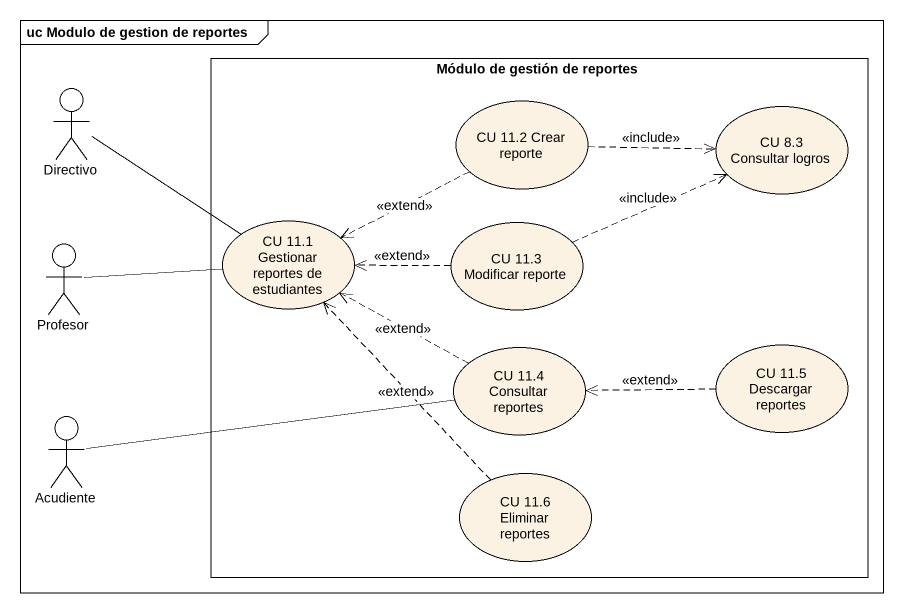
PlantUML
@startuml
mainframe uc Modulo de gestion de reportes
rectangle "Módulo de gestión de reportes" as Módulo_de_gestión_de {
  usecase "CU 11.2 Crear reporte" as CU_11_2_Crear_reporte
  usecase "CU 8.3 Consultar logros" as CU_8_3_Consultar_logros
  usecase "CU 11.1 Gestionar reportes de estudiantes" as CU_11_1_Gestionar_reportes
  usecase "CU 11.3 Modificar reporte" as CU_11_3_Modificar_reporte
  usecase "CU 11.4 Consultar reportes" as CU_11_4_Consultar_reportes
  usecase "CU 11.5 Descargar reportes" as CU_11_5_Descargar_reportes
  usecase "CU 11.6 Eliminar reportes" as CU_11_6_Eliminar_reportes
}
actor Directivo
actor Profesor
actor Acudiente
Directivo -right- CU_11_1_Gestionar_reportes
CU_11_2_Crear_reporte .right.> CU_8_3_Consultar_logros : <<include>>
CU_11_2_Crear_reporte .left.> CU_11_1_Gestionar_reportes : <<extend>>
CU_11_3_Modificar_reporte .right.> CU_8_3_Consultar_logros : <<include>>
CU_11_3_Modificar_reporte .left.> CU_11_1_Gestionar_reportes : <<extend>>
Profesor -right- CU_11_1_Gestionar_reportes
CU_11_4_Consultar_reportes .left.> CU_11_1_Gestionar_reportes : <<extend>>
CU_11_5_Descargar_reportes .left.> CU_11_4_Consultar_reportes : <<extend>>
Acudiente -right- CU_11_4_Consultar_reportes
CU_11_6_Eliminar_reportes .up.> CU_11_1_Gestionar_reportes : <<extend>>
@enduml
